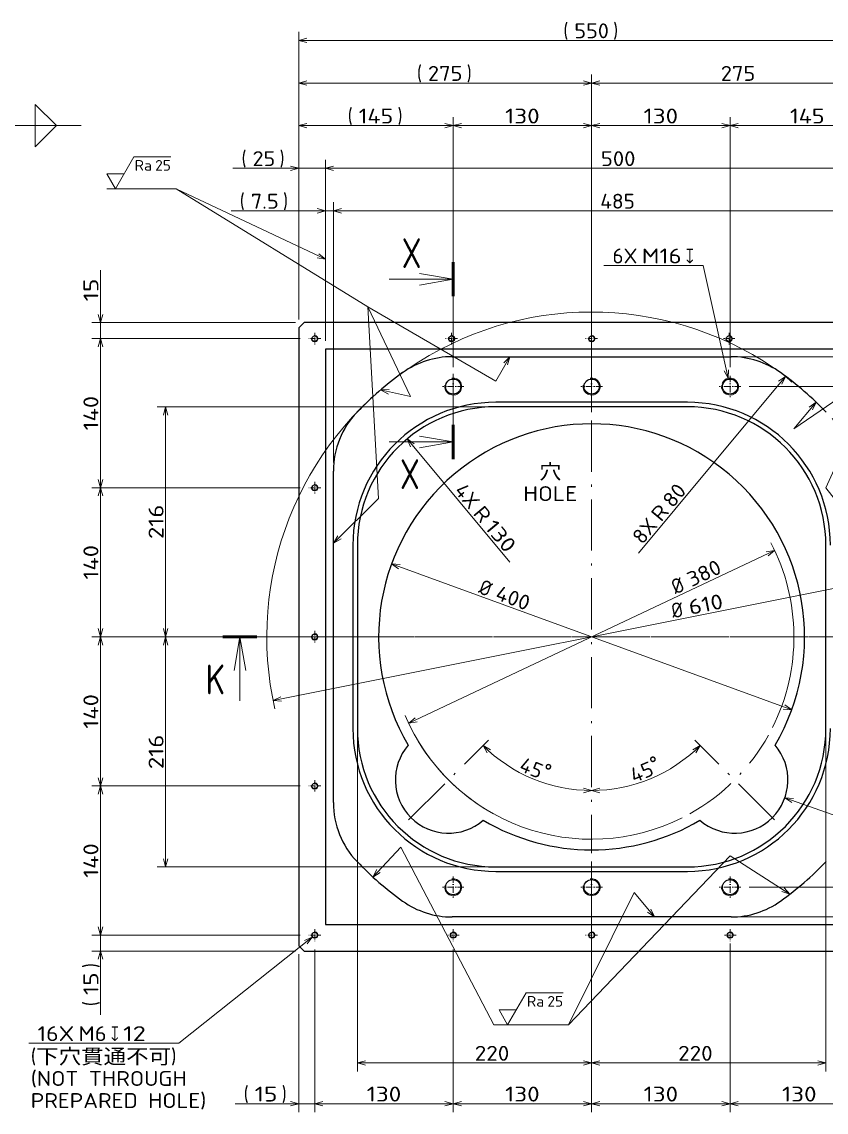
# Model space of a CAD drawing. Extents: x 0 to 1248, y -10 to 833.
# Drawn here: x 674.9 to 863.7, y 312.6 to 568.5 of the extents above; entities that cross this region are included whole.
import ezdxf
from ezdxf.enums import TextEntityAlignment as Align

# ---------------------------------------------------------------- set-up
doc = ezdxf.new("R2010")
doc.units = 0
doc.linetypes.add('DASHDOT', pattern=[18.5, 12, -3, 0.5, -3])
doc.layers.get('0').update_dxf_attribs({"lineweight": 13})
doc.styles.add('GDT', font='gdt.shx')
doc.styles.get("Standard").update_dxf_attribs({"font": 'isocp.shx'})
doc.dimstyles.get("Standard").update_dxf_attribs({"dimtxt": 2.5, "dimasz": 2.5, "dimexe": 1.25, "dimexo": 0.625, "dimtad": 1, "dimcen": 2.5, "dimadec": 0, "dimazin": 0, "dimtfac": 1, "dimtmove": 0, "dimatfit": 0, "dimfxl": 1, "dimarcsym": 0})

# ---------------------------------------------------------------- blocks, each defined once
blk = doc.blocks.new('*D267')
at = {"color": 7, "lineweight": 13}
blk.add_line((733.852806, 409.205599), (883.391365, 439.11331), dxfattribs=at)
for points in [[(881.598541, 438.226856), (883.391365, 439.11331), (881.395508, 439.242028)], [(735.64563, 410.092052), (733.852806, 409.205599), (735.848663, 409.07688)]]:
    blk.add_lwpolyline(points, dxfattribs=at)
for start, end in [(55.925739, 192.812774), (9.807092, 42.258906)]:
    blk.add_arc((808.622086, 424.159454), 76.25, start, end, dxfattribs=at)
at = {"color": 7, "lineweight": 13, "width": 0.854609}
blk.add_text('610', height=3.5, rotation=11.309934, dxfattribs=at).set_placement((831.76882, 429.298703), (839.729944, 430.890928), align=Align.FIT)
at = {"color": 7, "lineweight": 13}
blk.add_text('%%c', height=3.5, rotation=11.309932, dxfattribs=at).set_placement((827.701809, 428.485301))
blk = doc.blocks.new('*D268')
at = {"color": 7, "lineweight": 13}
blk.add_line((761.65089, 441.297333), (855.593281, 407.021576), dxfattribs=at)
for points in [[(763.643143, 441.121458), (761.65089, 441.297333), (763.288296, 440.148895)], [(853.601028, 407.197451), (855.593281, 407.021576), (853.955875, 408.170013)]]:
    blk.add_lwpolyline(points, dxfattribs=at)
blk.add_text('%%c', height=3.5, rotation=339.955017, dxfattribs=at).set_placement((781.853153, 434.458591))
at = {"color": 7, "lineweight": 13, "width": 0.854609}
blk.add_text('400', height=3.5, rotation=339.955013, dxfattribs=at).set_placement((785.749464, 433.036986), (793.376444, 430.254209), align=Align.FIT)
blk = doc.blocks.new('*D269')
at = {"color": 7, "lineweight": 13}
blk.add_line((765.672939, 403.871012), (851.571232, 444.447897), dxfattribs=at)
for points in [[(850.045563, 443.154711), (851.571232, 444.447897), (849.603367, 444.090799)], [(767.198608, 405.164198), (765.672939, 403.871012), (767.640804, 404.228109)]]:
    blk.add_lwpolyline(points, dxfattribs=at)
for start, end in [(333.394975, 27.697711), (202.872796, 296.605039)]:
    blk.add_arc((808.622086, 424.159454), 47.5, start, end, dxfattribs=at)
at = {"color": 7, "lineweight": 13, "width": 0.854609}
blk.add_text('380', height=3.5, rotation=25.285248, dxfattribs=at).set_placement((832.102507, 435.804184), (839.443453, 439.271921), align=Align.FIT)
at = {"color": 7, "lineweight": 13}
blk.add_text('%%c', height=3.5, rotation=25.285249, dxfattribs=at).set_placement((828.352322, 434.03266))
blk = doc.blocks.new('*D270')
at = {"color": 7, "lineweight": 13}
for points in [[(784.859039, 397.664356), (783.126987, 398.664356), (784.126987, 396.932306)], [(806.690234, 387.586304), (808.622086, 388.103943), (806.690234, 388.621578)]]:
    blk.add_lwpolyline(points, dxfattribs=at)
blk.add_arc((808.622086, 424.159454), 36.055511, 225, 269.999997, dxfattribs=at)
at = {"color": 7, "lineweight": 13, "width": 0.868247}
blk.add_text('45', height=3.5, rotation=337.500009, dxfattribs=at).set_placement((791.356621, 392.826033), (796.303249, 390.777073), align=Align.FIT)
at = {"color": 7, "lineweight": 13}
blk.add_text('%%d', height=3.5, rotation=337.500001, dxfattribs=at).set_placement((796.571127, 391.42379))
blk = doc.blocks.new('*D271')
at = {"color": 7, "lineweight": 13}
for points in [[(833.117184, 396.932306), (834.117184, 398.664356), (832.385132, 397.664356)], [(810.553937, 388.621578), (808.622086, 388.103943), (810.553937, 387.586304)]]:
    blk.add_lwpolyline(points, dxfattribs=at)
blk.add_arc((808.622086, 424.159454), 36.055511, 269.999997, 314.999992, dxfattribs=at)
at = {"color": 7, "lineweight": 13, "width": 0.868247}
blk.add_text('45', height=3.5, rotation=22.49998, dxfattribs=at).set_placement((818.569633, 389.794853), (823.516259, 391.843811), align=Align.FIT)
at = {"color": 7, "lineweight": 13}
blk.add_text('%%d', height=3.5, rotation=22.500001, dxfattribs=at).set_placement((823.248382, 392.49053))
blk = doc.blocks.new('*D272')
at = {"color": 7, "lineweight": 13}
blk.add_line((853.994518, 386.404503), (896.712479, 371.298519), dxfattribs=at)
blk.add_lwpolyline([(855.988422, 386.248466), (853.994518, 386.404503), (855.643272, 385.272419)], dxfattribs=at)
for s, rotation, width, p, p2 in [('2X', 340.525319, 0.953547, (879.464554, 377.928097), (885.008347, 375.967693)), ('R', 340.525403, 1.078998, (885.951134, 375.6343), (889.002937, 374.555122)), ('50', 340.525311, 0.868246, (889.945724, 374.221729), (894.993591, 372.436695))]:
    blk.add_text(s, height=3.5, rotation=rotation, dxfattribs=dict(at, width=width)).set_placement(p, p2, align=Align.FIT)
blk = doc.blocks.new('*D274')
at = {"color": 214, "lineweight": 13}
for p, q in [((834.80072, 511.32019), (811.502607, 511.32019)), ((840.68771, 484.861713), (834.80072, 511.32019))]:
    blk.add_line(p, q, dxfattribs=at)
blk.add_lwpolyline([(839.762852, 486.635029), (840.68771, 484.861713), (840.773415, 486.859879)], dxfattribs=at)
blk.add_arc((841.122086, 482.909454), 2, 102.543925, 159.839704, dxfattribs=at)
for s, width, p, p2 in [('6X', 0.953546, (813.502607, 511.82019), (819.382809, 511.82019)), ('M16', 0.921946, (820.38281, 511.82019), (829.755932, 511.82019))]:
    blk.add_text(s, height=3.5, dxfattribs=dict(at, width=width)).set_placement(p, p2, align=Align.FIT)
at = {"color": 214, "lineweight": 13, "style": 'GDT', "width": 0.526012}
blk.add_text('x', height=3.5, dxfattribs=at).set_placement((830.75593, 511.82019), (832.596972, 511.82019), align=Align.FIT)
blk = doc.blocks.new('*D275')
at = {"color": 7, "lineweight": 13}
blk.add_line((765.297955, 470.611519), (789.414234, 441.714708), dxfattribs=at)
blk.add_lwpolyline([(766.933193, 469.460003), (765.297955, 470.611519), (766.138355, 468.796658)], dxfattribs=at)
for s, rotation, width, p, p2 in [('4X', 309.847168, 0.953546, (776.191319, 458.33913), (779.959011, 453.824568)), ('R', 309.847172, 1.078998, (780.599756, 453.056814), (782.673834, 450.571592)), ('130', 309.847196, 0.854609, (783.314577, 449.803837), (788.516626, 443.570591))]:
    blk.add_text(s, height=3.5, rotation=rotation, dxfattribs=dict(at, width=width)).set_placement(p, p2, align=Align.FIT)
blk = doc.blocks.new('*D276')
at = {"color": 7, "lineweight": 13}
blk.add_line((854.124577, 485.296619), (819.662615, 443.792458), dxfattribs=at)
blk.add_lwpolyline([(853.288723, 483.479656), (854.124577, 485.296619), (852.492226, 484.141006)], dxfattribs=at)
blk.add_arc((841.348221, 469.909454), 20, 44.566708, 54.422896, dxfattribs=at)
for s, rotation, width, p, p2 in [('80', 50.296283, 0.868247, (827.657431, 454.203688), (831.077784, 458.322979)), ('R', 50.296278, 1.078997, (824.950766, 450.943924), (827.018614, 453.43433)), ('8X', 50.296302, 0.953546, (820.555571, 445.650581), (824.311947, 450.174564))]:
    blk.add_text(s, height=3.5, rotation=rotation, dxfattribs=dict(at, width=width)).set_placement(p, p2, align=Align.FIT)
blk = doc.blocks.new('*D277')
at = {"color": 214, "lineweight": 13}
for p, q in [((743.034874, 353.692894), (711.68042, 328.780518)), ((711.68042, 328.780518), (676.52504, 328.780518))]:
    blk.add_line(p, q, dxfattribs=at)
blk.add_lwpolyline([(741.844345, 352.085831), (743.034874, 353.692894), (741.200317, 352.8964)], dxfattribs=at)
for s, width, p, p2 in [('16X', 0.909979, (678.52504, 329.280518), (687.169838, 329.280518)), ('M6', 0.967101, (688.169838, 329.280518), (694.778358, 329.280518)), ('12', 0.868247, (698.619408, 329.280518), (703.973595, 329.280518))]:
    blk.add_text(s, height=3.5, dxfattribs=dict(at, width=width)).set_placement(p, p2, align=Align.FIT)
at = {"color": 214, "lineweight": 13, "style": 'GDT', "width": 0.52601}
blk.add_text('x', height=3.5, dxfattribs=at).set_placement((695.778366, 329.280518), (697.6194, 329.280518), align=Align.FIT)
blk = doc.blocks.new('*D278')
at = {"color": 7, "lineweight": 13}
for p, q in [((739.872086, 498.659454), (739.872086, 566.159454)), ((877.372086, 498.659454), (877.372086, 566.159454)), ((739.872086, 564.159454), (877.372086, 564.159454))]:
    blk.add_line(p, q, dxfattribs=at)
for points in [[(741.80394, 564.677094), (739.872086, 564.159454), (741.80394, 563.641815)], [(875.440231, 563.641815), (877.372086, 564.159454), (875.440231, 564.677094)]]:
    blk.add_lwpolyline(points, dxfattribs=at)
for s, p in [('(', (801.984658, 564.659454)), (')', (813.681479, 564.659454))]:
    blk.add_text(s, height=3.5, dxfattribs=at).set_placement(p)
at = {"color": 7, "lineweight": 13, "width": 0.854609}
blk.add_text('550', height=3.5, dxfattribs=at).set_placement((804.562693, 564.659454), (812.681479, 564.659454), align=Align.FIT)
blk = doc.blocks.new('*D283')
at = {"color": 7, "lineweight": 13}
for p, q in [((739.872086, 498.659454), (739.872086, 536.159454)), ((746.122086, 493.659454), (746.122086, 536.159454)), ((724.43148, 534.159454), (751.122086, 534.159454))]:
    blk.add_line(p, q, dxfattribs=at)
for points in [[(737.940231, 533.641815), (739.872086, 534.159454), (737.940231, 534.677094)], [(748.053936, 534.677094), (746.122086, 534.159454), (748.053936, 533.641815)]]:
    blk.add_lwpolyline(points, dxfattribs=at)
for s, p in [('(', (726.43148, 534.659454)), (')', (735.363708, 534.659454))]:
    blk.add_text(s, height=3.5, dxfattribs=at).set_placement(p)
at = {"color": 7, "lineweight": 13, "width": 0.868247}
blk.add_text('25', height=3.5, dxfattribs=at).set_placement((729.009521, 534.659454), (734.363708, 534.659454), align=Align.FIT)
blk = doc.blocks.new('*D284')
at = {"color": 7, "lineweight": 13}
for p, q in [((746.122086, 493.659454), (746.122086, 536.159454)), ((871.122086, 493.659454), (871.122086, 536.159454)), ((746.122086, 534.159454), (871.122086, 534.159454))]:
    blk.add_line(p, q, dxfattribs=at)
for points in [[(748.053936, 534.677094), (746.122086, 534.159454), (748.053936, 533.641815)], [(869.190235, 533.641815), (871.122086, 534.159454), (869.190235, 534.677094)]]:
    blk.add_lwpolyline(points, dxfattribs=at)
at = {"color": 7, "lineweight": 13, "width": 0.854609}
blk.add_text('500', height=3.5, dxfattribs=at).set_placement((810.792917, 534.659454), (818.911703, 534.659454), align=Align.FIT)
blk = doc.blocks.new('*D286')
at = {"color": 7, "lineweight": 13}
for p, q in [((918.622086, 484.909454), (918.622086, 498.159378)), ((873.122086, 491.659454), (920.622086, 491.659454)), ((843.348221, 489.909454), (920.622086, 489.909454))]:
    blk.add_line(p, q, dxfattribs=at)
for points in [[(918.104446, 493.591309), (918.622086, 491.659454), (919.139725, 493.591309)], [(919.139725, 487.977604), (918.622086, 489.909454), (918.104446, 487.977604)]]:
    blk.add_lwpolyline(points, dxfattribs=at)
at = {"color": 7, "lineweight": 13, "width": 0.913976}
blk.add_text('7', height=3.5, rotation=90, dxfattribs=at).set_placement((918.122086, 493.569778), (918.122086, 496.159378), align=Align.FIT)
blk = doc.blocks.new('*D287')
at = {"color": 7, "lineweight": 13}
for p, q in [((843.348221, 489.909454), (920.622086, 489.909454)), ((918.622086, 358.409454), (918.622086, 489.909454)), ((843.348221, 358.409454), (920.622086, 358.409454))]:
    blk.add_line(p, q, dxfattribs=at)
for points in [[(919.139725, 487.977604), (918.622086, 489.909454), (918.104446, 487.977604)], [(918.104446, 360.341305), (918.622086, 358.409454), (919.139725, 360.341305)]]:
    blk.add_lwpolyline(points, dxfattribs=at)
at = {"color": 7, "lineweight": 13, "width": 0.854609}
blk.add_text('526', height=3.5, rotation=90, dxfattribs=at).set_placement((918.122086, 426.368769), (918.122086, 434.487555), align=Align.FIT)
blk = doc.blocks.new('*D288')
at = {"color": 7, "lineweight": 13}
for p, q in [((918.622086, 337.144867), (918.622086, 363.409454)), ((843.348221, 358.409454), (920.622086, 358.409454)), ((873.122086, 356.659454), (920.622086, 356.659454))]:
    blk.add_line(p, q, dxfattribs=at)
for points in [[(918.104446, 360.341305), (918.622086, 358.409454), (919.139725, 360.341305)], [(919.139725, 354.7276), (918.622086, 356.659454), (918.104446, 354.7276)]]:
    blk.add_lwpolyline(points, dxfattribs=at)
for s, p in [(')', (918.122086, 345.3125)), ('(', (918.122086, 339.144867))]:
    blk.add_text(s, height=3.5, rotation=90.000003, dxfattribs=at).set_placement(p)
at = {"color": 7, "lineweight": 13, "width": 0.913976}
blk.add_text('7', height=3.5, rotation=90, dxfattribs=at).set_placement((918.122086, 341.7229), (918.122086, 344.3125), align=Align.FIT)
blk = doc.blocks.new('*D289')
at = {"color": 7, "lineweight": 13}
for p, q in [((746.122086, 493.659454), (746.122086, 526.159454)), ((747.997086, 465.065392), (747.997086, 526.159454)), ((724.02256, 524.159454), (752.997086, 524.159454))]:
    blk.add_line(p, q, dxfattribs=at)
for points in [[(744.190231, 523.641815), (746.122086, 524.159454), (744.190231, 524.677094)], [(749.928936, 524.677094), (747.997086, 524.159454), (749.928936, 523.641815)]]:
    blk.add_lwpolyline(points, dxfattribs=at)
for s, p in [('(', (726.02256, 524.659454)), (')', (736.181808, 524.659454))]:
    blk.add_text(s, height=3.5, dxfattribs=at).set_placement(p)
at = {"color": 7, "lineweight": 13, "width": 0.840154}
blk.add_text('7.5', height=3.5, dxfattribs=at).set_placement((728.600601, 524.659454), (735.181808, 524.659454), align=Align.FIT)
blk = doc.blocks.new('*D290')
at = {"color": 7, "lineweight": 13}
for p, q in [((747.997086, 465.065392), (747.997086, 526.159454)), ((869.247086, 465.065392), (869.247086, 526.159454)), ((747.997086, 524.159454), (869.247086, 524.159454))]:
    blk.add_line(p, q, dxfattribs=at)
for points in [[(749.928936, 524.677094), (747.997086, 524.159454), (749.928936, 523.641815)], [(867.315235, 523.641815), (869.247086, 524.159454), (867.315235, 524.677094)]]:
    blk.add_lwpolyline(points, dxfattribs=at)
at = {"color": 7, "lineweight": 13, "width": 0.854609}
blk.add_text('485', height=3.5, dxfattribs=at).set_placement((810.657663, 524.659454), (818.776449, 524.659454), align=Align.FIT)
blk = doc.blocks.new('*D292')
at = {"color": 7, "lineweight": 13}
for p, q in [((878.122086, 497.909454), (950.622086, 497.909454)), ((948.622086, 424.159454), (948.622086, 497.909454)), ((861.372086, 424.159454), (950.622086, 424.159454))]:
    blk.add_line(p, q, dxfattribs=at)
for points in [[(949.139725, 495.9776), (948.622086, 497.909454), (948.104446, 495.9776)], [(948.104446, 426.091306), (948.622086, 424.159454), (949.139725, 426.091306)]]:
    blk.add_lwpolyline(points, dxfattribs=at)
at = {"color": 7, "lineweight": 13, "width": 0.854609}
blk.add_text('295', height=3.5, rotation=90, dxfattribs=at).set_placement((948.122086, 456.97506), (948.122086, 465.093849), align=Align.FIT)
blk = doc.blocks.new('*D293')
at = {"color": 7, "lineweight": 13}
for p, q in [((861.372086, 424.159454), (950.622086, 424.159454)), ((948.622086, 350.409454), (948.622086, 424.159454)), ((878.122086, 350.409454), (950.622086, 350.409454))]:
    blk.add_line(p, q, dxfattribs=at)
for points in [[(949.139725, 422.227603), (948.622086, 424.159454), (948.104446, 422.227603)], [(948.104446, 352.341309), (948.622086, 350.409454), (949.139725, 352.341309)]]:
    blk.add_lwpolyline(points, dxfattribs=at)
for s, p in [(')', (948.122086, 392.343847)), ('(', (948.122086, 380.647026))]:
    blk.add_text(s, height=3.5, rotation=90.000003, dxfattribs=at).set_placement(p)
at = {"color": 7, "lineweight": 13, "width": 0.854609}
blk.add_text('295', height=3.5, rotation=90, dxfattribs=at).set_placement((948.122086, 383.22506), (948.122086, 391.343849), align=Align.FIT)
blk = doc.blocks.new('*D294')
at = {"color": 7, "lineweight": 13}
for p, q in [((739.872086, 498.659454), (739.872086, 556.159454)), ((808.622086, 476.909454), (808.622086, 556.159454)), ((739.872086, 554.159454), (808.622086, 554.159454))]:
    blk.add_line(p, q, dxfattribs=at)
for points in [[(741.80394, 554.677094), (739.872086, 554.159454), (741.80394, 553.641815)], [(806.690234, 553.641815), (808.622086, 554.159454), (806.690234, 554.677094)]]:
    blk.add_lwpolyline(points, dxfattribs=at)
for s, p in [('(', (767.609657, 554.659454)), (')', (779.306479, 554.659454))]:
    blk.add_text(s, height=3.5, dxfattribs=at).set_placement(p)
at = {"color": 7, "lineweight": 13, "width": 0.854609}
blk.add_text('275', height=3.5, dxfattribs=at).set_placement((770.187691, 554.659454), (778.306479, 554.659454), align=Align.FIT)
blk = doc.blocks.new('*D295')
at = {"color": 7, "lineweight": 13}
for p, q in [((808.622086, 476.909454), (808.622086, 556.159454)), ((877.372086, 498.659454), (877.372086, 556.159454)), ((808.622086, 554.159454), (877.372086, 554.159454))]:
    blk.add_line(p, q, dxfattribs=at)
for points in [[(810.553937, 554.677094), (808.622086, 554.159454), (810.553937, 553.641815)], [(875.440231, 553.641815), (877.372086, 554.159454), (875.440231, 554.677094)]]:
    blk.add_lwpolyline(points, dxfattribs=at)
at = {"color": 7, "lineweight": 13, "width": 0.854609}
blk.add_text('275', height=3.5, dxfattribs=at).set_placement((838.937693, 554.659454), (847.05648, 554.659454), align=Align.FIT)
blk = doc.blocks.new('*D296')
at = {"color": 7, "lineweight": 13}
for p, q in [((743.622086, 350.759453), (743.622086, 312.587891)), ((739.872086, 349.659454), (739.872086, 312.587891)), ((724.939857, 314.587891), (748.622086, 314.587891))]:
    blk.add_line(p, q, dxfattribs=at)
for points in [[(737.940231, 314.070259), (739.872086, 314.587891), (737.940231, 315.10553)], [(745.553936, 315.10553), (743.622086, 314.587891), (745.553936, 314.070259)]]:
    blk.add_lwpolyline(points, dxfattribs=at)
for s, p in [('(', (726.939857, 315.087891)), (')', (735.872086, 315.087891))]:
    blk.add_text(s, height=3.5, dxfattribs=at).set_placement(p)
at = {"color": 7, "lineweight": 13, "width": 0.868247}
blk.add_text('15', height=3.5, dxfattribs=at).set_placement((729.517899, 315.087891), (734.872086, 315.087891), align=Align.FIT)
blk = doc.blocks.new('*D297')
at = {"color": 7, "lineweight": 13}
for p, q in [((743.622086, 350.759453), (743.622086, 312.587891)), ((776.122086, 350.759453), (776.122086, 312.587891)), ((743.622086, 314.587891), (776.122086, 314.587891))]:
    blk.add_line(p, q, dxfattribs=at)
for points in [[(745.553936, 315.10553), (743.622086, 314.587891), (745.553936, 314.070259)], [(774.190235, 314.070259), (776.122086, 314.587891), (774.190235, 315.10553)]]:
    blk.add_lwpolyline(points, dxfattribs=at)
at = {"color": 7, "lineweight": 13, "width": 0.854609}
blk.add_text('130', height=3.5, dxfattribs=at).set_placement((755.812691, 315.087891), (763.93148, 315.087891), align=Align.FIT)
blk = doc.blocks.new('*D298')
at = {"color": 7, "lineweight": 13}
for p, q in [((776.122086, 350.759453), (776.122086, 312.587891)), ((808.622086, 350.759453), (808.622086, 312.587891)), ((776.122086, 314.587891), (808.622086, 314.587891))]:
    blk.add_line(p, q, dxfattribs=at)
for points in [[(778.053938, 315.10553), (776.122086, 314.587891), (778.053938, 314.070259)], [(806.690234, 314.070259), (808.622086, 314.587891), (806.690234, 315.10553)]]:
    blk.add_lwpolyline(points, dxfattribs=at)
at = {"color": 7, "lineweight": 13, "width": 0.854609}
blk.add_text('130', height=3.5, dxfattribs=at).set_placement((788.312693, 315.087891), (796.431479, 315.087891), align=Align.FIT)
blk = doc.blocks.new('*D299')
at = {"color": 7, "lineweight": 13}
for p, q in [((808.622086, 350.759453), (808.622086, 312.587891)), ((841.122086, 352.159454), (841.122086, 312.587891)), ((808.622086, 314.587891), (841.122086, 314.587891))]:
    blk.add_line(p, q, dxfattribs=at)
for points in [[(810.553937, 315.10553), (808.622086, 314.587891), (810.553937, 314.070259)], [(839.190233, 314.070259), (841.122086, 314.587891), (839.190233, 315.10553)]]:
    blk.add_lwpolyline(points, dxfattribs=at)
at = {"color": 7, "lineweight": 13, "width": 0.854609}
blk.add_text('130', height=3.5, dxfattribs=at).set_placement((820.812693, 315.087891), (828.931479, 315.087891), align=Align.FIT)
blk = doc.blocks.new('*D300')
at = {"color": 7, "lineweight": 13}
for p, q in [((841.122086, 352.159454), (841.122086, 312.587891)), ((873.622086, 350.759453), (873.622086, 312.587891)), ((841.122086, 314.587891), (873.622086, 314.587891))]:
    blk.add_line(p, q, dxfattribs=at)
for points in [[(843.053936, 315.10553), (841.122086, 314.587891), (843.053936, 314.070259)], [(871.690235, 314.070259), (873.622086, 314.587891), (871.690235, 315.10553)]]:
    blk.add_lwpolyline(points, dxfattribs=at)
at = {"color": 7, "lineweight": 13, "width": 0.854609}
blk.add_text('130', height=3.5, dxfattribs=at).set_placement((853.312691, 315.087891), (861.43148, 315.087891), align=Align.FIT)
blk = doc.blocks.new('*D302')
at = {"color": 7, "lineweight": 13}
for p, q in [((693.323502, 335.477226), (693.323502, 359.159454)), ((740.222084, 354.159454), (691.323502, 354.159454)), ((739.122086, 350.409454), (691.323502, 350.409454))]:
    blk.add_line(p, q, dxfattribs=at)
for points in [[(692.805862, 356.091309), (693.323502, 354.159454), (693.841141, 356.091309)], [(693.841141, 348.4776), (693.323502, 350.409454), (692.805862, 348.4776)]]:
    blk.add_lwpolyline(points, dxfattribs=at)
for s, p in [(')', (692.823502, 346.409454)), ('(', (692.823502, 337.477226))]:
    blk.add_text(s, height=3.5, rotation=90.000003, dxfattribs=at).set_placement(p)
at = {"color": 7, "lineweight": 13, "width": 0.868247}
blk.add_text('15', height=3.5, rotation=90, dxfattribs=at).set_placement((692.823502, 340.055267), (692.823502, 345.409454), align=Align.FIT)
blk = doc.blocks.new('*D303')
at = {"color": 7, "lineweight": 13}
for p, q in [((740.222084, 389.159454), (691.323502, 389.159454)), ((693.323502, 354.159454), (693.323502, 389.159454)), ((740.222084, 354.159454), (691.323502, 354.159454))]:
    blk.add_line(p, q, dxfattribs=at)
for points in [[(693.841141, 387.227604), (693.323502, 389.159454), (692.805862, 387.227604)], [(692.805862, 356.091309), (693.323502, 354.159454), (693.841141, 356.091309)]]:
    blk.add_lwpolyline(points, dxfattribs=at)
at = {"color": 7, "lineweight": 13, "width": 0.854609}
blk.add_text('140', height=3.5, rotation=90, dxfattribs=at).set_placement((692.823502, 367.60006), (692.823502, 375.718849), align=Align.FIT)
blk = doc.blocks.new('*D304')
at = {"color": 7, "lineweight": 13}
for p, q in [((741.622086, 424.159454), (691.323502, 424.159454)), ((693.323502, 389.159454), (693.323502, 424.159454)), ((740.222084, 389.159454), (691.323502, 389.159454))]:
    blk.add_line(p, q, dxfattribs=at)
for points in [[(693.841141, 422.227603), (693.323502, 424.159454), (692.805862, 422.227603)], [(692.805862, 391.091305), (693.323502, 389.159454), (693.841141, 391.091305)]]:
    blk.add_lwpolyline(points, dxfattribs=at)
at = {"color": 7, "lineweight": 13, "width": 0.854609}
blk.add_text('140', height=3.5, rotation=90, dxfattribs=at).set_placement((692.823502, 402.600061), (692.823502, 410.718847), align=Align.FIT)
blk = doc.blocks.new('*D305')
at = {"color": 7, "lineweight": 13}
for p, q in [((740.222084, 459.159454), (691.323502, 459.159454)), ((693.323502, 424.159454), (693.323502, 459.159454)), ((741.622086, 424.159454), (691.323502, 424.159454))]:
    blk.add_line(p, q, dxfattribs=at)
for points in [[(693.841141, 457.227604), (693.323502, 459.159454), (692.805862, 457.227604)], [(692.805862, 426.091306), (693.323502, 424.159454), (693.841141, 426.091306)]]:
    blk.add_lwpolyline(points, dxfattribs=at)
at = {"color": 7, "lineweight": 13, "width": 0.854609}
blk.add_text('140', height=3.5, rotation=90, dxfattribs=at).set_placement((692.823502, 437.600061), (692.823502, 445.718847), align=Align.FIT)
blk = doc.blocks.new('*D306')
at = {"color": 7, "lineweight": 13}
for p, q in [((740.222084, 494.159454), (691.323502, 494.159454)), ((693.323502, 459.159454), (693.323502, 494.159454)), ((740.222084, 459.159454), (691.323502, 459.159454))]:
    blk.add_line(p, q, dxfattribs=at)
for points in [[(693.841141, 492.2276), (693.323502, 494.159454), (692.805862, 492.2276)], [(692.805862, 461.091305), (693.323502, 459.159454), (693.841141, 461.091305)]]:
    blk.add_lwpolyline(points, dxfattribs=at)
at = {"color": 7, "lineweight": 13, "width": 0.854609}
blk.add_text('140', height=3.5, rotation=90, dxfattribs=at).set_placement((692.823502, 472.60006), (692.823502, 480.718849), align=Align.FIT)
blk = doc.blocks.new('*D307')
at = {"color": 7, "lineweight": 13}
for p, q in [((693.323502, 489.159454), (693.323502, 510.263649)), ((739.122086, 497.909454), (691.323502, 497.909454)), ((740.222084, 494.159454), (691.323502, 494.159454))]:
    blk.add_line(p, q, dxfattribs=at)
for points in [[(692.805862, 499.841309), (693.323502, 497.909454), (693.841141, 499.841309)], [(693.841141, 492.2276), (693.323502, 494.159454), (692.805862, 492.2276)]]:
    blk.add_lwpolyline(points, dxfattribs=at)
at = {"color": 7, "lineweight": 13, "width": 0.868247}
blk.add_text('15', height=3.5, rotation=90, dxfattribs=at).set_placement((692.823502, 502.909454), (692.823502, 508.263641), align=Align.FIT)
blk = doc.blocks.new('*D308')
at = {"color": 7, "lineweight": 13}
for p, q in [((861.372086, 424.159454), (940.622086, 424.159454)), ((938.622086, 365.409454), (938.622086, 424.159454)), ((845.647087, 365.409454), (940.622086, 365.409454))]:
    blk.add_line(p, q, dxfattribs=at)
for points in [[(939.139725, 422.227603), (938.622086, 424.159454), (938.104446, 422.227603)], [(938.104446, 367.341305), (938.622086, 365.409454), (939.139725, 367.341305)]]:
    blk.add_lwpolyline(points, dxfattribs=at)
at = {"color": 7, "lineweight": 13, "width": 0.854609}
blk.add_text('235', height=3.5, rotation=90, dxfattribs=at).set_placement((938.122086, 390.72506), (938.122086, 398.843847), align=Align.FIT)
blk = doc.blocks.new('*D309')
at = {"color": 7, "lineweight": 13}
for p, q in [((845.647087, 482.909454), (940.622086, 482.909454)), ((938.622086, 424.159454), (938.622086, 482.909454)), ((861.372086, 424.159454), (940.622086, 424.159454))]:
    blk.add_line(p, q, dxfattribs=at)
for points in [[(939.139725, 480.977604), (938.622086, 482.909454), (938.104446, 480.977604)], [(938.104446, 426.091306), (938.622086, 424.159454), (939.139725, 426.091306)]]:
    blk.add_lwpolyline(points, dxfattribs=at)
at = {"color": 7, "lineweight": 13, "width": 0.854609}
blk.add_text('235', height=3.5, rotation=90, dxfattribs=at).set_placement((938.122086, 449.475061), (938.122086, 457.593849), align=Align.FIT)
blk = doc.blocks.new('*D310')
at = {"color": 7, "lineweight": 13}
for p, q in [((878.122086, 497.909454), (940.622086, 497.909454)), ((938.622086, 482.909454), (938.622086, 497.909454)), ((845.647087, 482.909454), (940.622086, 482.909454))]:
    blk.add_line(p, q, dxfattribs=at)
for points in [[(939.139725, 495.9776), (938.622086, 497.909454), (938.104446, 495.9776)], [(938.104446, 484.841305), (938.622086, 482.909454), (939.139725, 484.841305)]]:
    blk.add_lwpolyline(points, dxfattribs=at)
at = {"color": 7, "lineweight": 13, "width": 0.868247}
blk.add_text('60', height=3.5, rotation=90, dxfattribs=at).set_placement((938.122086, 487.732361), (938.122086, 493.086548), align=Align.FIT)
blk = doc.blocks.new('*D311')
at = {"color": 7, "lineweight": 13}
for p, q in [((845.647087, 365.409454), (940.622086, 365.409454)), ((938.622086, 350.409454), (938.622086, 365.409454)), ((878.122086, 350.409454), (940.622086, 350.409454))]:
    blk.add_line(p, q, dxfattribs=at)
for points in [[(939.139725, 363.477604), (938.622086, 365.409454), (938.104446, 363.477604)], [(938.104446, 352.341309), (938.622086, 350.409454), (939.139725, 352.341309)]]:
    blk.add_lwpolyline(points, dxfattribs=at)
for s, p in [(')', (938.122086, 361.586552)), ('(', (938.122086, 352.654327))]:
    blk.add_text(s, height=3.5, rotation=90.000003, dxfattribs=at).set_placement(p)
at = {"color": 7, "lineweight": 13, "width": 0.868247}
blk.add_text('60', height=3.5, rotation=90, dxfattribs=at).set_placement((938.122086, 355.232361), (938.122086, 360.586548), align=Align.FIT)
blk = doc.blocks.new('*D312')
at = {"color": 7, "lineweight": 13}
for p, q in [((841.122086, 487.434456), (841.122086, 546.159454)), ((877.372086, 498.659454), (877.372086, 546.159454)), ((841.122086, 544.159454), (877.372086, 544.159454))]:
    blk.add_line(p, q, dxfattribs=at)
for points in [[(843.053936, 544.677094), (841.122086, 544.159454), (843.053936, 543.641815)], [(875.440231, 543.641815), (877.372086, 544.159454), (875.440231, 544.677094)]]:
    blk.add_lwpolyline(points, dxfattribs=at)
at = {"color": 7, "lineweight": 13, "width": 0.854609}
blk.add_text('145', height=3.5, dxfattribs=at).set_placement((855.187691, 544.659454), (863.30648, 544.659454), align=Align.FIT)
blk = doc.blocks.new('*D313')
at = {"color": 7, "lineweight": 13}
for p, q in [((808.622086, 497.559456), (808.622086, 546.159454)), ((841.122086, 487.434456), (841.122086, 546.159454)), ((808.622086, 544.159454), (841.122086, 544.159454))]:
    blk.add_line(p, q, dxfattribs=at)
for points in [[(810.553937, 544.677094), (808.622086, 544.159454), (810.553937, 543.641815)], [(839.190233, 543.641815), (841.122086, 544.159454), (839.190233, 544.677094)]]:
    blk.add_lwpolyline(points, dxfattribs=at)
at = {"color": 7, "lineweight": 13, "width": 0.854609}
blk.add_text('130', height=3.5, dxfattribs=at).set_placement((820.812693, 544.659454), (828.931479, 544.659454), align=Align.FIT)
blk = doc.blocks.new('*D314')
at = {"color": 7, "lineweight": 13}
for p, q in [((776.122086, 487.434456), (776.122086, 546.159454)), ((808.622086, 497.559456), (808.622086, 546.159454)), ((776.122086, 544.159454), (808.622086, 544.159454))]:
    blk.add_line(p, q, dxfattribs=at)
for points in [[(778.053938, 544.677094), (776.122086, 544.159454), (778.053938, 543.641815)], [(806.690234, 543.641815), (808.622086, 544.159454), (806.690234, 544.677094)]]:
    blk.add_lwpolyline(points, dxfattribs=at)
at = {"color": 7, "lineweight": 13, "width": 0.854609}
blk.add_text('130', height=3.5, dxfattribs=at).set_placement((788.312693, 544.659454), (796.431479, 544.659454), align=Align.FIT)
blk = doc.blocks.new('*D315')
at = {"color": 7, "lineweight": 13}
for p, q in [((739.872086, 498.659454), (739.872086, 546.159454)), ((776.122086, 487.434456), (776.122086, 546.159454)), ((739.872086, 544.159454), (776.122086, 544.159454))]:
    blk.add_line(p, q, dxfattribs=at)
for points in [[(741.80394, 544.677094), (739.872086, 544.159454), (741.80394, 543.641815)], [(774.190235, 543.641815), (776.122086, 544.159454), (774.190235, 544.677094)]]:
    blk.add_lwpolyline(points, dxfattribs=at)
for s, p in [('(', (751.359657, 544.659454)), (')', (763.05648, 544.659454))]:
    blk.add_text(s, height=3.5, dxfattribs=at).set_placement(p)
at = {"color": 7, "lineweight": 13, "width": 0.854609}
blk.add_text('145', height=3.5, dxfattribs=at).set_placement((753.937691, 544.659454), (762.05648, 544.659454), align=Align.FIT)
blk = doc.blocks.new('*D316')
at = {"color": 7, "lineweight": 13}
for p, q in [((784.122086, 478.159454), (706.622086, 478.159454)), ((708.622086, 424.159454), (708.622086, 478.159454)), ((755.872086, 424.159454), (706.622086, 424.159454))]:
    blk.add_line(p, q, dxfattribs=at)
for points in [[(709.139725, 476.227604), (708.622086, 478.159454), (708.104446, 476.227604)], [(708.104446, 426.091306), (708.622086, 424.159454), (709.139725, 426.091306)]]:
    blk.add_lwpolyline(points, dxfattribs=at)
at = {"color": 7, "lineweight": 13, "width": 0.854609}
blk.add_text('216', height=3.5, rotation=90, dxfattribs=at).set_placement((708.122086, 447.100061), (708.122086, 455.218847), align=Align.FIT)
blk = doc.blocks.new('*D317')
at = {"color": 7, "lineweight": 13}
for p, q in [((755.872086, 424.159454), (706.622086, 424.159454)), ((708.622086, 370.159454), (708.622086, 424.159454)), ((784.122086, 370.159454), (706.622086, 370.159454))]:
    blk.add_line(p, q, dxfattribs=at)
for points in [[(709.139725, 422.227603), (708.622086, 424.159454), (708.104446, 422.227603)], [(708.104446, 372.091305), (708.622086, 370.159454), (709.139725, 372.091305)]]:
    blk.add_lwpolyline(points, dxfattribs=at)
at = {"color": 7, "lineweight": 13, "width": 0.854609}
blk.add_text('216', height=3.5, rotation=90, dxfattribs=at).set_placement((708.122086, 393.100061), (708.122086, 401.218847), align=Align.FIT)
blk = doc.blocks.new('*D318')
at = {"color": 7, "lineweight": 13}
for p, q in [((753.622086, 400.659454), (753.622086, 322.159454)), ((808.622086, 371.409454), (808.622086, 322.159454)), ((753.622086, 324.159454), (808.622086, 324.159454))]:
    blk.add_line(p, q, dxfattribs=at)
for points in [[(755.553936, 324.677094), (753.622086, 324.159454), (755.553936, 323.641815)], [(806.690234, 323.641815), (808.622086, 324.159454), (806.690234, 324.677094)]]:
    blk.add_lwpolyline(points, dxfattribs=at)
at = {"color": 7, "lineweight": 13, "width": 0.854609}
blk.add_text('220', height=3.5, dxfattribs=at).set_placement((781.182261, 324.659454), (789.301046, 324.659454), align=Align.FIT)
blk = doc.blocks.new('*D319')
at = {"color": 7, "lineweight": 13}
for p, q in [((863.622086, 400.659454), (863.622086, 322.159454)), ((808.622086, 371.409454), (808.622086, 322.159454)), ((808.622086, 324.159454), (863.622086, 324.159454))]:
    blk.add_line(p, q, dxfattribs=at)
for points in [[(810.553937, 324.677094), (808.622086, 324.159454), (810.553937, 323.641815)], [(861.690235, 323.641815), (863.622086, 324.159454), (861.690235, 324.677094)]]:
    blk.add_lwpolyline(points, dxfattribs=at)
at = {"color": 7, "lineweight": 13, "width": 0.854609}
blk.add_text('220', height=3.5, dxfattribs=at).set_placement((828.924021, 324.659454), (837.042807, 324.659454), align=Align.FIT)

msp = doc.modelspace()

# ---------------------------------------------------------------- linework, layer by layer
at = {"color": 7, "lineweight": 13}
for p, q in [((668.9951, 544.1484), (688.7883, 544.1484)), ((696.8317, 529.3294), (701.1619, 536.8294)), ((701.1619, 536.8294), (709.8563, 536.8294)), ((696.8317, 529.3294), (694.811, 532.8294)), ((694.811, 532.8294), (698.8525, 532.8294)), ((776.1221, 508.0895), (761.1221, 508.0895)), ((776.1221, 469.9034), (761.1221, 469.9034)), ((726.0646, 424.1595), (726.0646, 409.1595)), ((788.9108, 333.1108), (793.241, 340.6108)), ((793.241, 340.6108), (801.9354, 340.6108)), ((788.9108, 333.1108), (786.8901, 336.6108)), ((786.8901, 336.6108), (790.9316, 336.6108))]:
    msp.add_line(p, q, dxfattribs=at)
at = {"color": 7, "lineweight": 100}
for p, q in [((776.1221, 512.0895), (776.1221, 504.0895)), ((776.1221, 465.9034), (776.1221, 473.9034)), ((722.0646, 424.1595), (730.0646, 424.1595))]:
    msp.add_line(p, q, dxfattribs=at)
at = {"color": 7, "linetype": 'DASHDOT', "lineweight": 13}
for p, q in [((776.1221, 473.9034), (776.1221, 504.0895)), ((808.6221, 474.9095), (808.6221, 373.4095)), ((730.0646, 424.1595), (885.4188, 424.1595)), ((859.3721, 424.1595), (757.8721, 424.1595)), ((765.6653, 381.2027), (784.4037, 399.941)), ((851.5788, 381.2027), (832.8405, 399.941))]:
    msp.add_line(p, q, dxfattribs=at)
at = {"color": 7, "lineweight": 25}
for p, q in [((741.1221, 497.9095), (739.8721, 496.6595)), ((739.8721, 496.6595), (739.8721, 351.6595)), ((876.1221, 497.9095), (741.1221, 497.9095)), ((871.1221, 491.6595), (746.1221, 491.6595)), ((746.1221, 491.6595), (746.1221, 356.6595)), ((775.8959, 489.9095), (841.3482, 489.9095)), ((831.1221, 479.2095), (786.1221, 479.2095)), ((831.1221, 478.1595), (786.1221, 478.1595)), ((747.9971, 385.2535), (747.9971, 463.0654)), ((752.5721, 445.6595), (752.5721, 402.6595)), ((753.6221, 445.6595), (753.6221, 402.6595)), ((863.6221, 402.6595), (863.6221, 445.6595)), ((786.1221, 370.1595), (831.1221, 370.1595)), ((786.1221, 369.1095), (831.1221, 369.1095)), ((841.3482, 358.4095), (775.8959, 358.4095)), ((746.1221, 356.6595), (871.1221, 356.6595)), ((741.1221, 350.4095), (739.8721, 351.6595)), ((741.1221, 350.4095), (876.1221, 350.4095))]:
    msp.add_line(p, q, dxfattribs=at)
at = {"color": 7, "linetype": 'DASHDOT', "lineweight": 13, "ltscale": 0.07}
for p, q in [((745.0221, 494.1595), (742.2221, 494.1595)), ((743.6221, 495.5595), (743.6221, 492.7595)), ((777.137, 494.1595), (774.337, 494.1595)), ((775.737, 495.5595), (775.737, 492.7595)), ((810.0221, 494.1595), (807.2221, 494.1595)), ((808.6221, 495.5595), (808.6221, 492.7595)), ((842.2814, 494.1595), (839.4814, 494.1595)), ((840.8814, 495.5595), (840.8814, 492.7595)), ((745.0221, 459.1595), (742.2221, 459.1595)), ((743.6221, 460.5595), (743.6221, 457.7595)), ((743.6221, 425.5595), (743.6221, 422.7595)), ((745.0221, 424.1595), (742.2221, 424.1595)), ((745.0221, 389.1595), (742.2221, 389.1595)), ((743.6221, 390.5595), (743.6221, 387.7595)), ((745.0221, 354.1595), (742.2221, 354.1595)), ((743.6221, 355.5595), (743.6221, 352.7595)), ((777.5221, 354.1595), (774.7221, 354.1595)), ((776.1221, 355.5595), (776.1221, 352.7595)), ((810.0221, 354.1595), (807.2221, 354.1595)), ((808.6221, 355.5595), (808.6221, 352.7595)), ((842.5221, 354.1595), (839.7221, 354.1595)), ((841.1221, 355.5595), (841.1221, 352.7595))]:
    msp.add_line(p, q, dxfattribs=at)
at = {"color": 7, "linetype": 'DASHDOT', "lineweight": 13, "ltscale": 0.12625}
for p, q in [((776.1221, 485.4345), (776.1221, 480.3845)), ((808.6221, 485.4345), (808.6221, 480.3845)), ((841.1221, 485.4345), (841.1221, 480.3845)), ((778.6471, 482.9095), (773.5971, 482.9095)), ((811.1471, 482.9095), (806.0971, 482.9095)), ((843.6471, 482.9095), (838.5971, 482.9095)), ((776.1221, 367.9345), (776.1221, 362.8845)), ((808.6221, 367.9345), (808.6221, 362.8845)), ((841.1221, 367.9345), (841.1221, 362.8845)), ((778.6471, 365.4095), (773.5971, 365.4095)), ((811.1471, 365.4095), (806.0971, 365.4095)), ((843.6471, 365.4095), (838.5971, 365.4095))]:
    msp.add_line(p, q, dxfattribs=at)
at = {"color": 7, "lineweight": 13}
for points in [[(678.0156, 544.1484), (682.9876, 544.1484), (678.0156, 549.1204)], [(678.0156, 544.1484), (682.9876, 544.1484), (678.0156, 539.1764)]]:
    msp.add_lwpolyline(points, close=True, dxfattribs=at)
for points in [[(746.1221, 512.7957), (711.1063, 529.3294), (694.811, 529.3294)], [(789.423, 489.9095), (786.1221, 484.1595), (756.1221, 501.6595), (711.1063, 529.3294), (694.811, 529.3294)], [(861.3171, 479.2711), (856.1221, 472.9671), (876.1221, 486.6595), (897.8514, 524.1595), (914.1467, 524.1595)], [(744.1542, 513.1525), (746.1221, 512.7957), (744.5962, 514.0886)], [(768.2436, 506.7004), (776.1221, 508.0895), (768.2436, 509.4787)], [(747.9971, 446.1133), (758.6221, 456.6595), (756.1221, 501.6595)], [(759.062, 482.1065), (766.1221, 480.5552), (756.1221, 501.6595)], [(788.9101, 487.9763), (789.423, 489.9095), (788.0123, 488.4918)], [(869.2471, 451.952), (863.6221, 459.1595), (876.1221, 486.6595)], [(761.1305, 482.2007), (759.062, 482.1065), (760.9004, 481.1539)], [(860.488, 477.4511), (861.3171, 479.2711), (859.6891, 478.1095)], [(768.2436, 468.5143), (776.1221, 469.9034), (768.2436, 471.2926)], [(749.039, 447.9026), (747.9971, 446.1133), (749.7941, 447.1419)], [(727.4538, 416.281), (726.0646, 424.1595), (724.6754, 416.281)], [(757.2871, 367.7788), (763.8238, 374.7979), (785.6401, 333.1108), (801.9354, 333.1108)], [(855.1476, 363.7489), (841.1221, 372.7902), (803.1854, 333.1108), (786.8901, 333.1108)], [(758.2249, 369.5453), (757.2871, 367.7788), (758.9825, 368.8397)], [(823.3896, 358.4095), (818.6221, 364.1595), (803.1854, 333.1108), (786.8901, 333.1108)], [(853.2434, 364.3605), (855.1476, 363.7489), (853.8044, 365.2307)], [(821.7581, 359.5662), (823.3896, 358.4095), (822.555, 360.227)]]:
    msp.add_lwpolyline(points, dxfattribs=at)
at = {"color": 7, "lineweight": 25}
for centre, radius in [((743.6221, 494.1595), 0.65), ((775.737, 494.1595), 0.65), ((808.6221, 494.1595), 0.65), ((840.8814, 494.1595), 0.65), ((776.1221, 482.9095), 1.775), ((808.6221, 482.9095), 1.775), ((841.1221, 482.9095), 1.775), ((743.6221, 459.1595), 0.65), ((743.6221, 424.1595), 0.65), ((743.6221, 389.1595), 0.65), ((776.1221, 365.4095), 1.775), ((808.6221, 365.4095), 1.775), ((841.1221, 365.4095), 1.775), ((743.6221, 354.1595), 0.65), ((776.1221, 354.1595), 0.65), ((808.6221, 354.1595), 0.65), ((841.1221, 354.1595), 0.65)]:
    msp.add_circle(centre, radius, dxfattribs=at)
at = {"color": 7, "lineweight": 13}
for centre, radius in [((743.6221, 494.1595), 0.75), ((775.737, 494.1595), 0.75), ((808.6221, 494.1595), 0.75), ((840.8814, 494.1595), 0.75), ((776.1221, 482.9095), 2), ((808.6221, 482.9095), 2), ((841.1221, 482.9095), 2), ((743.6221, 459.1595), 0.75), ((743.6221, 424.1595), 0.75), ((743.6221, 389.1595), 0.75), ((776.1221, 365.4095), 2), ((808.6221, 365.4095), 2), ((841.1221, 365.4095), 2), ((743.6221, 354.1595), 0.75), ((776.1221, 354.1595), 0.75), ((808.6221, 354.1595), 0.75), ((841.1221, 354.1595), 0.75)]:
    msp.add_arc(centre, radius, 169.999993, 100.000014, dxfattribs=at)
at = {"color": 7, "lineweight": 25}
for centre, radius, start, end in [((775.8959, 469.9095), 20, 90, 125.577103), ((841.3482, 469.9095), 20, 54.422897, 90), ((808.6221, 424.1595), 76.25, 125.577103, 136.238257), ((808.6221, 424.1595), 76.25, 43.761743, 54.422897), ((786.1221, 445.6595), 33.55, 90, 180), ((831.1221, 445.6595), 33.55, 0, 90), ((767.9971, 463.0654), 20, 136.238257, 180), ((786.1221, 445.6595), 32.5, 90, 180), ((831.1221, 445.6595), 32.5, 0, 90), ((808.6221, 424.1595), 50, 329.437301, 210.562699), ((786.1221, 402.6595), 33.55, 180, 270), ((786.1221, 402.6595), 32.5, 180, 270), ((831.1221, 402.6595), 33.55, 270, 360), ((831.1221, 402.6595), 32.5, 270, 0), ((775.0345, 390.5719), 12.5, 139.225624, 310.774376), ((842.2097, 390.5719), 12.5, 229.225624, 40.774376), ((767.9971, 385.2535), 20, 180, 223.761743), ((808.6221, 424.1595), 50, 239.437301, 300.562699), ((808.6221, 424.1595), 76.25, 223.761743, 234.422897), ((808.6221, 424.1595), 76.25, 305.577103, 316.238257), ((775.8959, 378.4095), 20, 234.422897, 270), ((841.3482, 378.4095), 20, 270, 305.577103)]:
    msp.add_arc(centre, radius, start, end, dxfattribs=at)
at = {"color": 7, "linetype": 'DASHDOT', "lineweight": 13}
for start, end in [(209.017494, 240.982506), (299.017496, 330.982508)]:
    msp.add_arc((808.6221, 424.1595), 47.5, start, end, dxfattribs=at)

# ---------------------------------------------------------------- texts
at = {"color": 7, "lineweight": 13}
for s, height, width, p, p2 in [('Ra', 2.5, 0.950866, (701.3317, 533.5794), (705.4069, 533.5794)), ('25', 2.5, 0.839869, (706.1569, 533.5794), (709.8563, 533.5794)), ('X', 7, 0.81086, (764.0701, 510.7145), (768.665, 510.7145)), ('X', 7, 0.81086, (763.6597, 458.8482), (768.2546, 458.8482)), ('穴', 3.5, 2.071676, (796.3385, 461.206), (801.5177, 461.206)), ('HOLE', 3.5, 0.977323, (792.5755, 456.0268), (805.2807, 456.0268)), ('K', 7, 0.765812, (717.992, 410.6494), (722.5869, 410.6494)), ('Ra', 2.5, 0.950867, (793.4108, 337.3608), (797.486, 337.3608)), ('25', 2.5, 0.839869, (798.236, 337.3608), (801.9354, 337.3608)), ('(下穴貫通不可)', 3.5, 1.555964, (676.9458, 323.9274), (711.177, 323.9274)), ('(NOT THROUGH', 3.5, 0.927051, (676.9458, 318.7482), (713.5643, 318.7482)), ('PREPARED HOLE)', 3.5, 0.909512, (676.9458, 313.569), (718.177, 313.569))]:
    msp.add_text(s, height=height, dxfattribs=dict(at, width=width)).set_placement(p, p2, align=Align.FIT)

# ---------------------------------------------------------------- dimensions: what is measured, and where the dimension line sits
at = {"lineweight": 0}
for base, p1, p2, angle, picture, middle, dimtype in [((877.3721, 564.1595), (739.8721, 496.6595), (877.3721, 496.6595), 0, '*D278', (808.6221, 564.1595), 161), ((739.8721, 554.1595), (808.6221, 474.9095), (739.8721, 496.6595), 180, '*D294', (774.2471, 554.1595), 160), ((739.8721, 534.1595), (746.1221, 491.6595), (739.8721, 496.6595), 180, '*D283', (731.6866, 534.1595), 160), ((746.1221, 524.1595), (747.9971, 463.0654), (746.1221, 491.6595), 180, '*D289', (731.8912, 524.1595), 160), ((948.6221, 424.1595), (876.1221, 350.4095), (859.3721, 424.1595), 90, '*D293', (948.6221, 387.2845), 160), ((938.6221, 365.4095), (876.1221, 350.4095), (843.6471, 365.4095), 90, '*D311', (938.6221, 357.9095), 160), ((918.6221, 358.4095), (871.1221, 356.6595), (841.3482, 358.4095), 90, '*D288', (918.6221, 343.0177), 160), ((693.3235, 354.1595), (741.1221, 350.4095), (742.2221, 354.1595), 90, '*D302', (693.3235, 342.7324), 160)]:
    dim = msp.add_linear_dim(base=base, p1=p1, p2=p2, angle=angle, text='(<>)', dimstyle='STANDARD', override={"dimlfac": 4}, dxfattribs=at)
    dim.commit()
    dim.dimension.update_dxf_attribs({"geometry": picture, "text_midpoint": middle, "dimtype": dimtype})
for base, p1, p2, angle, picture, middle, dimtype in [((808.6221, 554.1595), (877.3721, 496.6595), (808.6221, 474.9095), 180, '*D295', (842.9971, 554.1595), 160), ((746.1221, 534.1595), (871.1221, 491.6595), (746.1221, 491.6595), 180, '*D284', (814.8523, 534.1595), 161), ((747.9971, 524.1595), (869.2471, 463.0654), (747.9971, 463.0654), 180, '*D290', (814.7171, 524.1595), 161), ((693.3235, 494.1595), (741.1221, 497.9095), (742.2221, 494.1595), 270, '*D307', (693.3235, 505.5865), 160), ((918.6221, 491.6595), (841.3482, 489.9095), (871.1221, 491.6595), 90, '*D286', (918.6221, 494.8646), 160), ((938.6221, 482.9095), (876.1221, 497.9095), (843.6471, 482.9095), 270, '*D310', (938.6221, 490.4095), 160), ((948.6221, 497.9095), (859.3721, 424.1595), (876.1221, 497.9095), 90, '*D292', (948.6221, 461.0345), 160), ((693.3235, 459.1595), (742.2221, 494.1595), (742.2221, 459.1595), 270, '*D306', (693.3235, 476.6595), 161), ((918.6221, 489.9095), (841.3482, 358.4095), (841.3482, 489.9095), 90, '*D287', (918.6221, 430.4282), 161), ((938.6221, 424.1595), (843.6471, 482.9095), (859.3721, 424.1595), 270, '*D309', (938.6221, 453.5345), 160), ((708.6221, 424.1595), (786.1221, 478.1595), (757.8721, 424.1595), 270, '*D316', (708.6221, 451.1595), 160), ((693.3235, 424.1595), (742.2221, 459.1595), (743.6221, 424.1595), 270, '*D305', (693.3235, 441.6595), 160), ((693.3235, 389.1595), (743.6221, 424.1595), (742.2221, 389.1595), 270, '*D304', (693.3235, 406.6595), 160), ((708.6221, 424.1595), (786.1221, 370.1595), (757.8721, 424.1595), 90, '*D317', (708.6221, 397.1595), 160), ((938.6221, 424.1595), (843.6471, 365.4095), (859.3721, 424.1595), 90, '*D308', (938.6221, 394.7845), 160), ((808.6221, 324.1595), (863.6221, 402.6595), (808.6221, 373.4095), 180, '*D319', (832.9834, 324.1595), 160), ((693.3235, 354.1595), (742.2221, 389.1595), (742.2221, 354.1595), 270, '*D303', (693.3235, 371.6595), 161), ((808.6221, 314.5879), (841.1221, 354.1595), (808.6221, 352.7595), 180, '*D299', (824.8721, 314.5879), 160), ((841.1221, 314.5879), (873.6221, 352.7595), (841.1221, 354.1595), 180, '*D300', (857.3721, 314.5879), 160), ((743.6221, 314.5879), (776.1221, 352.7595), (743.6221, 352.7595), 180, '*D297', (759.8721, 314.5879), 161), ((776.1221, 314.5879), (808.6221, 352.7595), (776.1221, 352.7595), 180, '*D298', (792.3721, 314.5879), 161)]:
    dim = msp.add_linear_dim(base=base, p1=p1, p2=p2, angle=angle, dimstyle='STANDARD', override={"dimlfac": 4}, dxfattribs=at)
    dim.commit()
    dim.dimension.update_dxf_attribs({"geometry": picture, "text_midpoint": middle, "dimtype": dimtype})
for base, p1, p2, picture, middle in [((776.1221, 544.1595), (739.8721, 496.6595), (776.1221, 485.4345), '*D315', (757.9971, 544.1595)), ((743.6221, 314.5879), (739.8721, 351.6595), (743.6221, 352.7595), '*D296', (732.195, 314.5879))]:
    dim = msp.add_linear_dim(base=base, p1=p1, p2=p2, text='(<>)', dimstyle='STANDARD', override={"dimlfac": 4}, dxfattribs=at)
    dim.commit()
    dim.dimension.update_dxf_attribs({"geometry": picture, "text_midpoint": middle, "dimtype": 160})
for base, p1, p2, picture, middle in [((808.6221, 544.1595), (776.1221, 485.4345), (808.6221, 495.5595), '*D314', (792.3721, 544.1595)), ((841.1221, 544.1595), (808.6221, 495.5595), (841.1221, 485.4345), '*D313', (824.8721, 544.1595)), ((877.3721, 544.1595), (841.1221, 485.4345), (877.3721, 496.6595), '*D312', (859.2471, 544.1595)), ((808.6221, 324.1595), (753.6221, 402.6595), (808.6221, 373.4095), '*D318', (785.2417, 324.1595))]:
    dim = msp.add_linear_dim(base=base, p1=p1, p2=p2, dimstyle='STANDARD', override={"dimlfac": 4}, dxfattribs=at)
    dim.commit()
    dim.dimension.update_dxf_attribs({"geometry": picture, "text_midpoint": middle, "dimtype": 160})
for p1, p2, text, picture, middle in [((841.5565, 480.9572), (840.6877, 484.8617), '6XM16↧', '*D274', (833.7694, 515.9553)), ((744.2093, 354.626), (743.0349, 353.6929), '16XM6<DEPTH>12', '*D277', (700.2518, 319.7))]:
    dim = msp.add_diameter_dim_2p(p1=p1, p2=p2, text=text, dimstyle='STANDARD', override={"dimlfac": 4}, dxfattribs=at)
    dim.commit()
    dim.dimension.update_dxf_attribs({"geometry": picture, "text_midpoint": middle, "dimtype": 163})
for p1, p2, picture, middle in [((733.8528, 409.2056), (883.3914, 439.1133), '*D267', (833.8139, 429.1978)), ((765.6729, 403.871), (851.5712, 444.4479), '*D269', (834.1114, 436.2002)), ((855.5933, 407.0216), (761.6509, 441.2973), '*D268', (787.4434, 431.8867))]:
    dim = msp.add_diameter_dim_2p(p1=p1, p2=p2, dimstyle='STANDARD', override={"dimlfac": 4}, dxfattribs=at)
    dim.commit()
    dim.dimension.update_dxf_attribs({"geometry": picture, "text_midpoint": middle, "dimtype": 163})
for center, mpoint, text, picture, middle in [((841.3482, 469.9095), (854.1246, 485.2966), '8X<>', '*D276', (826.2014, 451.6674)), ((786.1221, 445.6595), (765.298, 470.6115), '4X<>', '*D275', (781.9701, 450.6345)), ((842.2097, 390.5719), (853.9945, 386.4045), '2X<>', '*D272', (887.0624, 374.711))]:
    dim = msp.add_radius_dim(center=center, mpoint=mpoint, text=text, dimstyle='STANDARD', override={"dimlfac": 4}, dxfattribs=at)
    dim.commit()
    dim.dimension.update_dxf_attribs({"geometry": picture, "text_midpoint": middle, "dimtype": 164})
for base, line1, line2, picture, middle in [((790.5943, 392.9345), ((808.6221, 424.1595), (784.4037, 399.941)), ((808.6221, 424.1595), (808.6221, 373.4095)), '*D270', (794.8242, 390.8485)), ((817.9539, 389.3325), ((808.6221, 424.1595), (808.6221, 373.4095)), ((808.6221, 424.1595), (832.8405, 399.941)), '*D271', (822.4199, 390.8485))]:
    dim = msp.add_angular_dim_2l(base=base, line1=line1, line2=line2, dimstyle='STANDARD', dxfattribs=at)
    dim.commit()
    dim.dimension.update_dxf_attribs({"geometry": picture, "text_midpoint": middle, "dimtype": 162})

doc.saveas('drawing.dxf')
